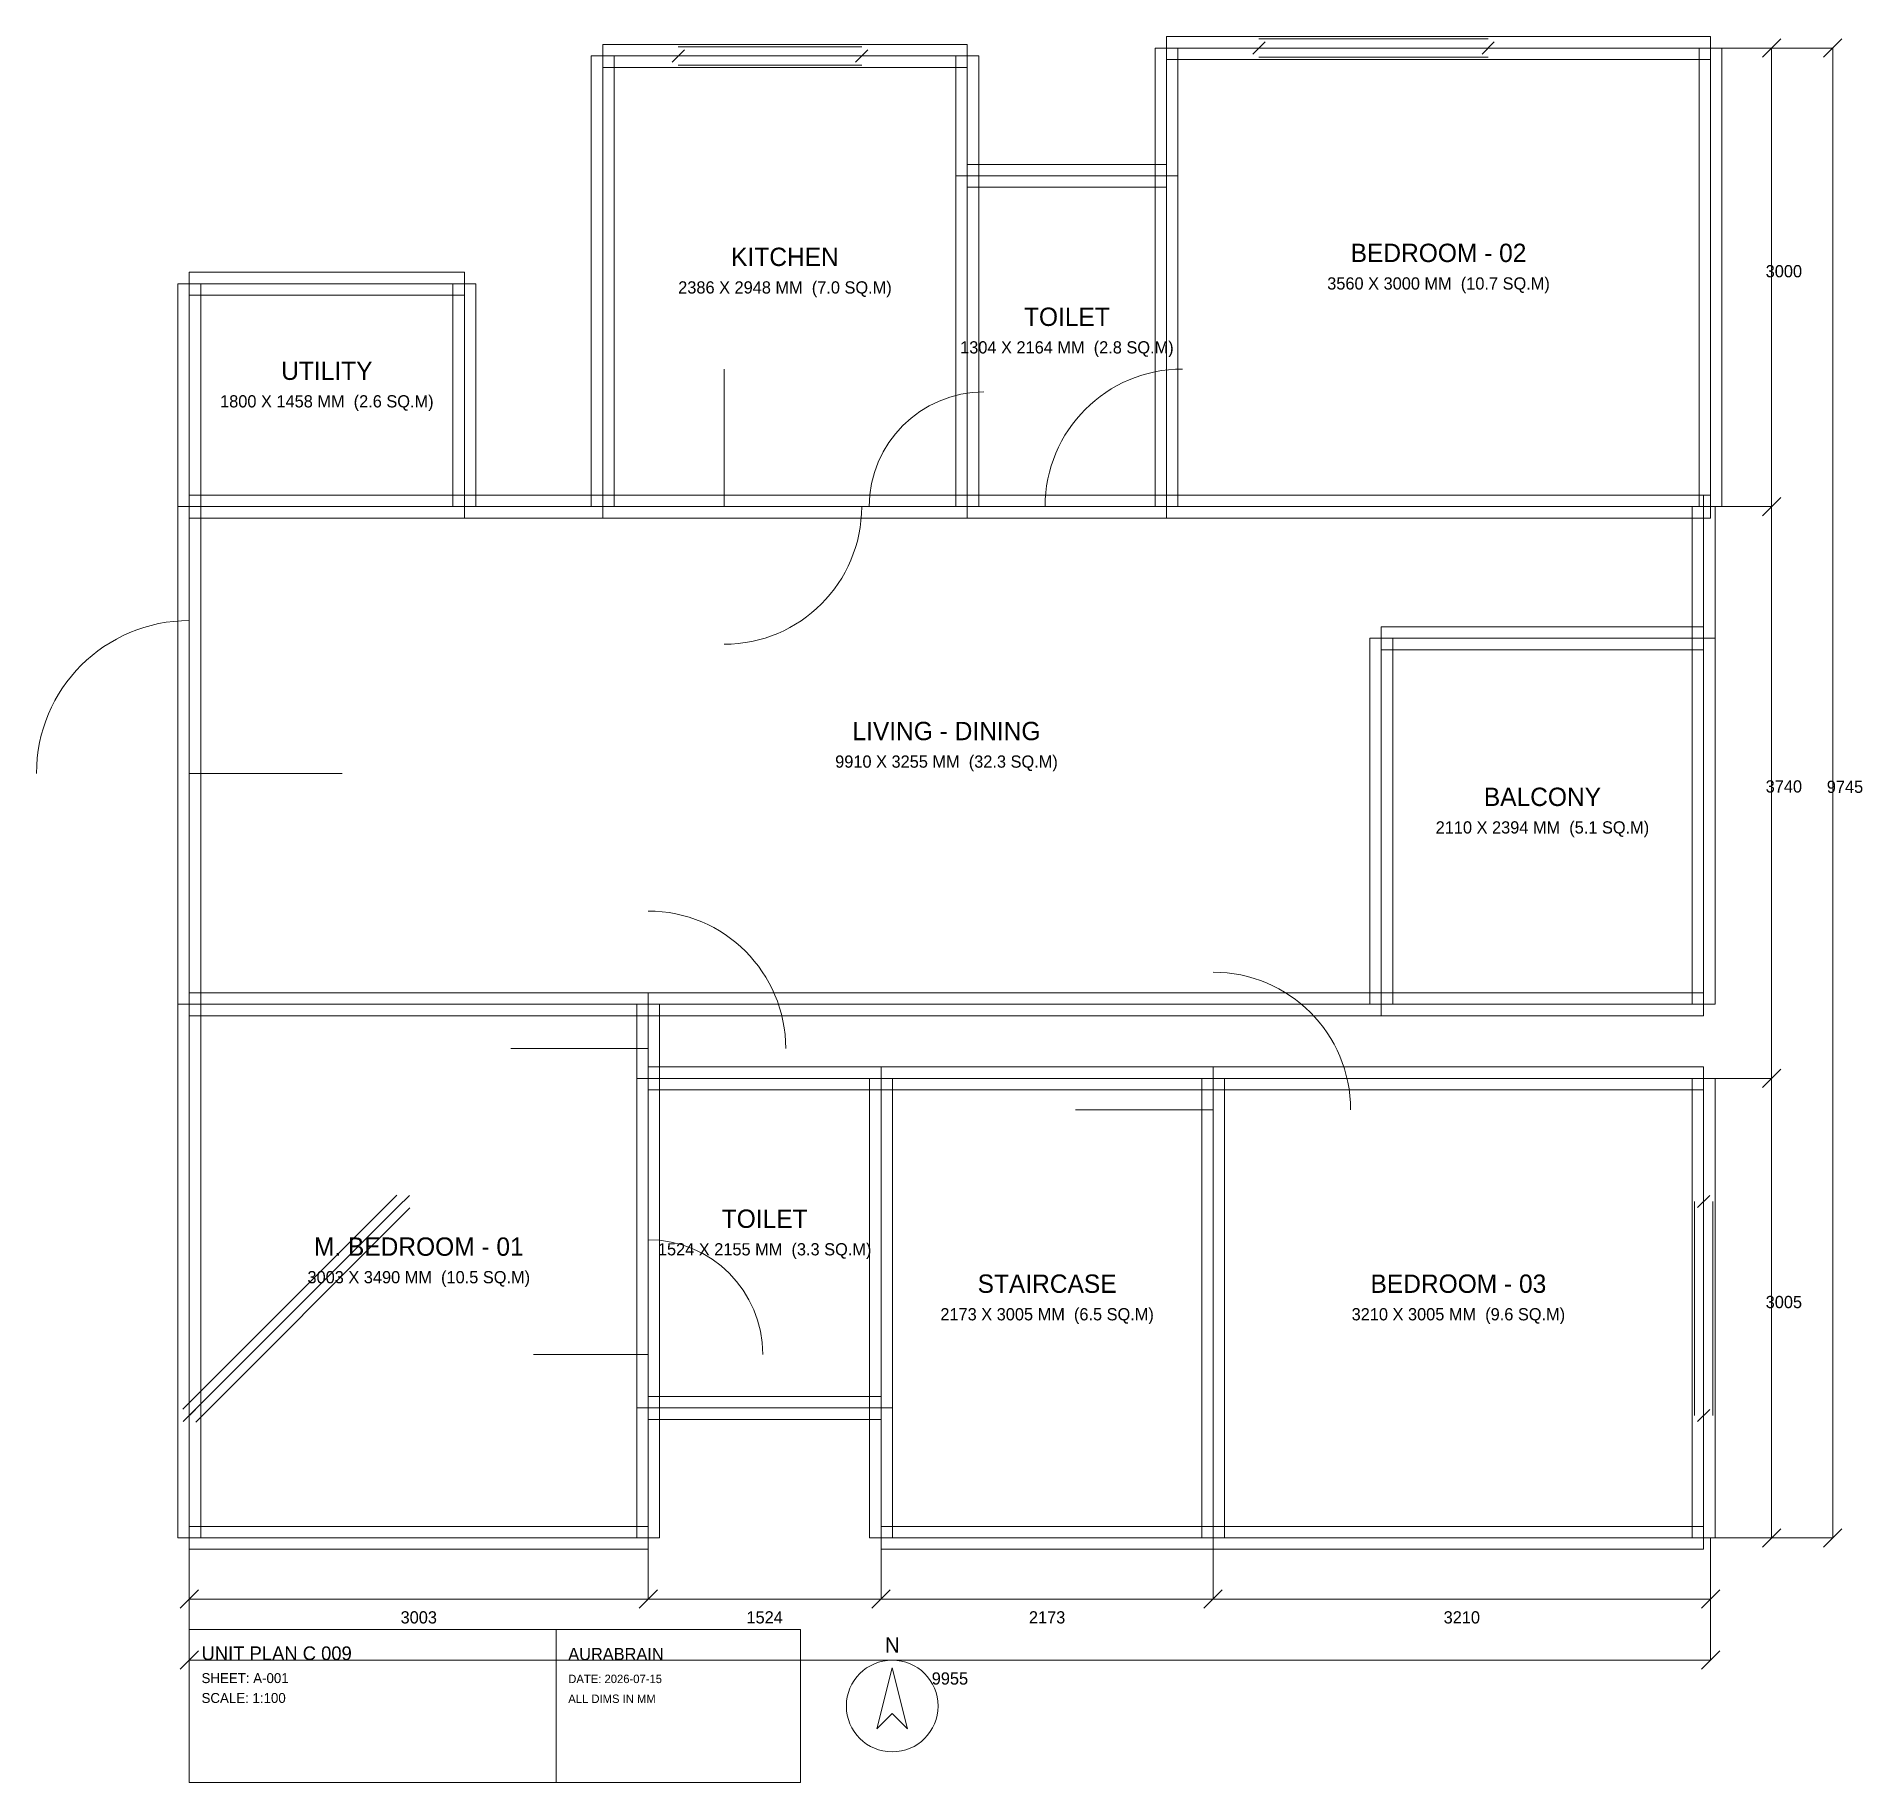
# Model space of a CAD drawing. Header units: millimetres. Extents: x -1000 to 10950, y -1600 to 9820.
import ezdxf
from ezdxf.enums import TextEntityAlignment as Align

# ---------------------------------------------------------------- set-up
doc = ezdxf.new("R2010")
doc.units = ezdxf.units.MM
for name, color, linetype, lineweight in [('ANNOTATIONS', 1, 'CONTINUOUS', 0), ('DIMENSIONS', 1, 'CONTINUOUS', 0), ('OPENINGS', 1, 'CONTINUOUS', 0), ('TITLEBLOCK', 4, 'CONTINUOUS', 0), ('WALL_OUTLINE', 1, 'CONTINUOUS', 0)]:
    doc.layers.add(name, color=color, linetype=linetype, lineweight=lineweight)

msp = doc.modelspace()

# ---------------------------------------------------------------- linework, layer by layer
at = {"layer": 'ANNOTATIONS'}
msp.add_lwpolyline([(4600, -850), (4500, -1250), (4600, -1150), (4700, -1250)], close=True, dxfattribs=at)
msp.add_circle((4600, -1100), 300, dxfattribs=at)
at = {"layer": 'DIMENSIONS'}
for p, q in [((10295, 9685), (10415, 9805)), ((10695, 9685), (10815, 9805)), ((9955, 9745), (10355, 9745)), ((9955, 9745), (10755, 9745)), ((10355, 6745), (10355, 9745)), ((10755, 0), (10755, 9745)), ((9955, 6745), (10355, 6745)), ((9955, 6745), (10355, 6745)), ((10295, 6685), (10415, 6805)), ((10295, 6685), (10415, 6805)), ((10355, 3005), (10355, 6745)), ((9955, 3005), (10355, 3005)), ((9955, 3005), (10355, 3005)), ((10295, 2945), (10415, 3065)), ((10295, 2945), (10415, 3065)), ((10355, 0), (10355, 3005)), ((0, 0), (0, -400)), ((0, 0), (0, -800)), ((3003, 0), (3003, -400)), ((3003, 0), (3003, -400)), ((4527, 0), (4527, -400)), ((4527, 0), (4527, -400)), ((6700, 0), (6700, -400)), ((6700, 0), (6700, -400)), ((9955, 0), (9955, -400)), ((9955, 0), (9955, -800)), ((9955, 0), (10355, 0)), ((9955, 0), (10755, 0)), ((10295, -60), (10415, 60)), ((10695, -60), (10815, 60)), ((-60, -460), (60, -340)), ((2943, -460), (3063, -340)), ((2943, -460), (3063, -340)), ((4467, -460), (4587, -340)), ((4467, -460), (4587, -340)), ((6640, -460), (6760, -340)), ((6640, -460), (6760, -340)), ((9895, -460), (10015, -340)), ((0, -400), (3003, -400)), ((3003, -400), (4527, -400)), ((4527, -400), (6700, -400)), ((6700, -400), (9955, -400)), ((-60, -860), (60, -740)), ((0, -800), (9955, -800)), ((9895, -860), (10015, -740))]:
    msp.add_line(p, q, dxfattribs=at)
at = {"layer": 'OPENINGS'}
for p, q in [((7000, 9805), (8500, 9805)), ((3160, 9653), (3240, 9733)), ((3200, 9753), (4400, 9753)), ((3200, 9693), (4400, 9693)), ((4360, 9653), (4440, 9733)), ((6960, 9705), (7040, 9785)), ((7000, 9745), (8500, 9745)), ((7000, 9685), (8500, 9685)), ((8460, 9705), (8540, 9785)), ((3200, 9633), (4400, 9633)), ((3500, 6745), (3500, 7645)), ((5200, 6745), (5950, 6745)), ((6500, 6745), (7400, 6745)), ((0, 5000), (1000, 5000)), ((3003, 3200), (2103, 3200)), ((6700, 2800), (5800, 2800)), ((-42.4, 842.4), (1357.6, 2242.4)), ((0, 800), (1400, 2200)), ((42.4, 757.6), (1442.4, 2157.6)), ((1360, 2160), (1440, 2240)), ((9850, 800), (9850, 2200)), ((9870, 2160), (9950, 2240)), ((9910, 800), (9910, 2200)), ((9970, 800), (9970, 2200)), ((3003, 1200), (2253, 1200)), ((-40, 760), (40, 840)), ((9870, 760), (9950, 840))]:
    msp.add_line(p, q, dxfattribs=at)
for centre, radius, start, end in [((6500, 6745), 900, 90, 180), ((5200, 6745), 750, 90, 180), ((3500, 6745), 900, 270, 360), ((0, 5000), 1000, 90, 180), ((3003, 3200), 900, 0, 90), ((6700, 2800), 900, 0, 90), ((3003, 1200), 750, 0, 90)]:
    msp.add_arc(centre, radius, start, end, dxfattribs=at)
at = {"layer": 'TITLEBLOCK'}
for p, q in [((4000, -600), (0, -600)), ((0, -600), (0, -1600)), ((2400, -1600), (2400, -600)), ((4000, -1600), (4000, -600)), ((0, -1600), (4000, -1600))]:
    msp.add_line(p, q, dxfattribs=at)
at = {"layer": 'WALL_OUTLINE'}
for points in [[(9955, 9670), (6395, 9670), (6395, 9820), (9955, 9820)], [(2780, 9693), (2780, 6745), (2630, 6745), (2630, 9693)], [(5091, 9618), (2705, 9618), (2705, 9768), (5091, 9768)], [(2705, 6745), (5091, 6745), (5091, 9693), (2705, 9693)], [(5016, 6745), (5016, 9693), (5166, 9693), (5166, 6745)], [(6470, 9745), (6470, 6745), (6320, 6745), (6320, 9745)], [(6395, 6745), (9955, 6745), (9955, 9745), (6395, 9745)], [(9880, 6745), (9880, 9745), (10030, 9745), (10030, 6745)], [(6395, 8834), (5091, 8834), (5091, 8984), (6395, 8984)], [(5166, 8909), (5166, 6745), (5016, 6745), (5016, 8909)], [(5091, 6745), (6395, 6745), (6395, 8909), (5091, 8909)], [(6320, 6745), (6320, 8909), (6470, 8909), (6470, 6745)], [(1800, 8128), (0, 8128), (0, 8278), (1800, 8278)], [(75, 8203), (75, 6745), (-75, 6745), (-75, 8203)], [(0, 6745), (1800, 6745), (1800, 8203), (0, 8203)], [(1725, 6745), (1725, 8203), (1875, 8203), (1875, 6745)], [(9910, 6670), (0, 6670), (0, 6820), (9910, 6820)], [(0, 6820), (1800, 6820), (1800, 6670), (0, 6670)], [(2705, 6820), (5091, 6820), (5091, 6670), (2705, 6670)], [(5091, 6820), (6395, 6820), (6395, 6670), (5091, 6670)], [(6395, 6820), (9955, 6820), (9955, 6670), (6395, 6670)], [(75, 6745), (75, 3490), (-75, 3490), (-75, 6745)], [(0, 3490), (9910, 3490), (9910, 6745), (0, 6745)], [(9835, 3490), (9835, 6745), (9985, 6745), (9985, 3490)], [(7875, 5884), (7875, 3490), (7725, 3490), (7725, 5884)], [(9910, 5809), (7800, 5809), (7800, 5959), (9910, 5959)], [(7800, 3490), (9910, 3490), (9910, 5884), (7800, 5884)], [(9835, 3490), (9835, 5884), (9985, 5884), (9985, 3490)], [(75, 3490), (75, 0), (-75, 0), (-75, 3490)], [(3003, 3415), (0, 3415), (0, 3565), (3003, 3565)], [(0, 3565), (9910, 3565), (9910, 3415), (0, 3415)], [(0, 0), (3003, 0), (3003, 3490), (0, 3490)], [(2928, 0), (2928, 3490), (3078, 3490), (3078, 0)], [(7800, 3565), (9910, 3565), (9910, 3415), (7800, 3415)], [(3078, 3005), (3078, 850), (2928, 850), (2928, 3005)], [(4527, 2930), (3003, 2930), (3003, 3080), (4527, 3080)], [(3003, 850), (4527, 850), (4527, 3005), (3003, 3005)], [(4452, 850), (4452, 3005), (4602, 3005), (4602, 850)], [(4602, 3005), (4602, 0), (4452, 0), (4452, 3005)], [(6700, 2930), (4527, 2930), (4527, 3080), (6700, 3080)], [(4527, 0), (6700, 0), (6700, 3005), (4527, 3005)], [(6775, 3005), (6775, 0), (6625, 0), (6625, 3005)], [(9910, 2930), (6700, 2930), (6700, 3080), (9910, 3080)], [(6700, 0), (9910, 0), (9910, 3005), (6700, 3005)], [(9835, 0), (9835, 3005), (9985, 3005), (9985, 0)], [(3003, 925), (4527, 925), (4527, 775), (3003, 775)], [(0, 75), (3003, 75), (3003, -75), (0, -75)], [(4527, 75), (6700, 75), (6700, -75), (4527, -75)], [(6700, 75), (9910, 75), (9910, -75), (6700, -75)]]:
    msp.add_lwpolyline(points, close=True, dxfattribs=at)

# ---------------------------------------------------------------- texts
at = {"layer": 'ANNOTATIONS'}
for s, height, p in [('KITCHEN', 120, (3898, 8319)), ('BEDROOM - 02', 120, (8175, 8345)), ('3560 X 3000 MM  (10.7 SQ.M)', 80, (8175, 8165)), ('2386 X 2948 MM  (7.0 SQ.M)', 80, (3898, 8139)), ('TOILET', 120, (5743, 7927)), ('1304 X 2164 MM  (2.8 SQ.M)', 80, (5743, 7747)), ('UTILITY', 120, (900, 7574)), ('1800 X 1458 MM  (2.6 SQ.M)', 80, (900, 7394)), ('LIVING - DINING', 120, (4955, 5217.5)), ('9910 X 3255 MM  (32.3 SQ.M)', 80, (4955, 5037.5)), ('BALCONY', 120, (8855, 4787)), ('2110 X 2394 MM  (5.1 SQ.M)', 80, (8855, 4607)), ('TOILET', 120, (3765, 2027.5)), ('M. BEDROOM - 01', 120, (1501.5, 1845)), ('1524 X 2155 MM  (3.3 SQ.M)', 80, (3765, 1847.5)), ('3003 X 3490 MM  (10.5 SQ.M)', 80, (1501.5, 1665)), ('STAIRCASE', 120, (5613.5, 1602.5)), ('BEDROOM - 03', 120, (8305, 1602.5)), ('2173 X 3005 MM  (6.5 SQ.M)', 80, (5613.5, 1422.5)), ('3210 X 3005 MM  (9.6 SQ.M)', 80, (8305, 1422.5)), ('N', 100, (4600, -750))]:
    msp.add_text(s, height=height, dxfattribs=at).set_placement(p, align=Align.CENTER)
at = {"layer": 'DIMENSIONS'}
for s, p in [('3000', (10435, 8245)), ('3740', (10435, 4875)), ('9745', (10835, 4872.5)), ('3005', (10435, 1502.5)), ('3003', (1501.5, -560)), ('1524', (3765, -560)), ('2173', (5613.5, -560)), ('3210', (8327.5, -560)), ('9955', (4977.5, -960))]:
    msp.add_text(s, height=80, dxfattribs=at).set_placement(p, align=Align.CENTER)
at = {"layer": 'TITLEBLOCK'}
for s, height, p in [('UNIT PLAN C 009', 90, (80, -800)), ('AURABRAIN', 80, (2480, -800)), ('SHEET: A-001', 65, (80, -950)), ('DATE: 2026-07-15', 55, (2480, -950)), ('SCALE: 1:100', 65, (80, -1080)), ('ALL DIMS IN MM', 55, (2480, -1080))]:
    msp.add_text(s, height=height, dxfattribs=at).set_placement(p)

doc.saveas('drawing.dxf')
